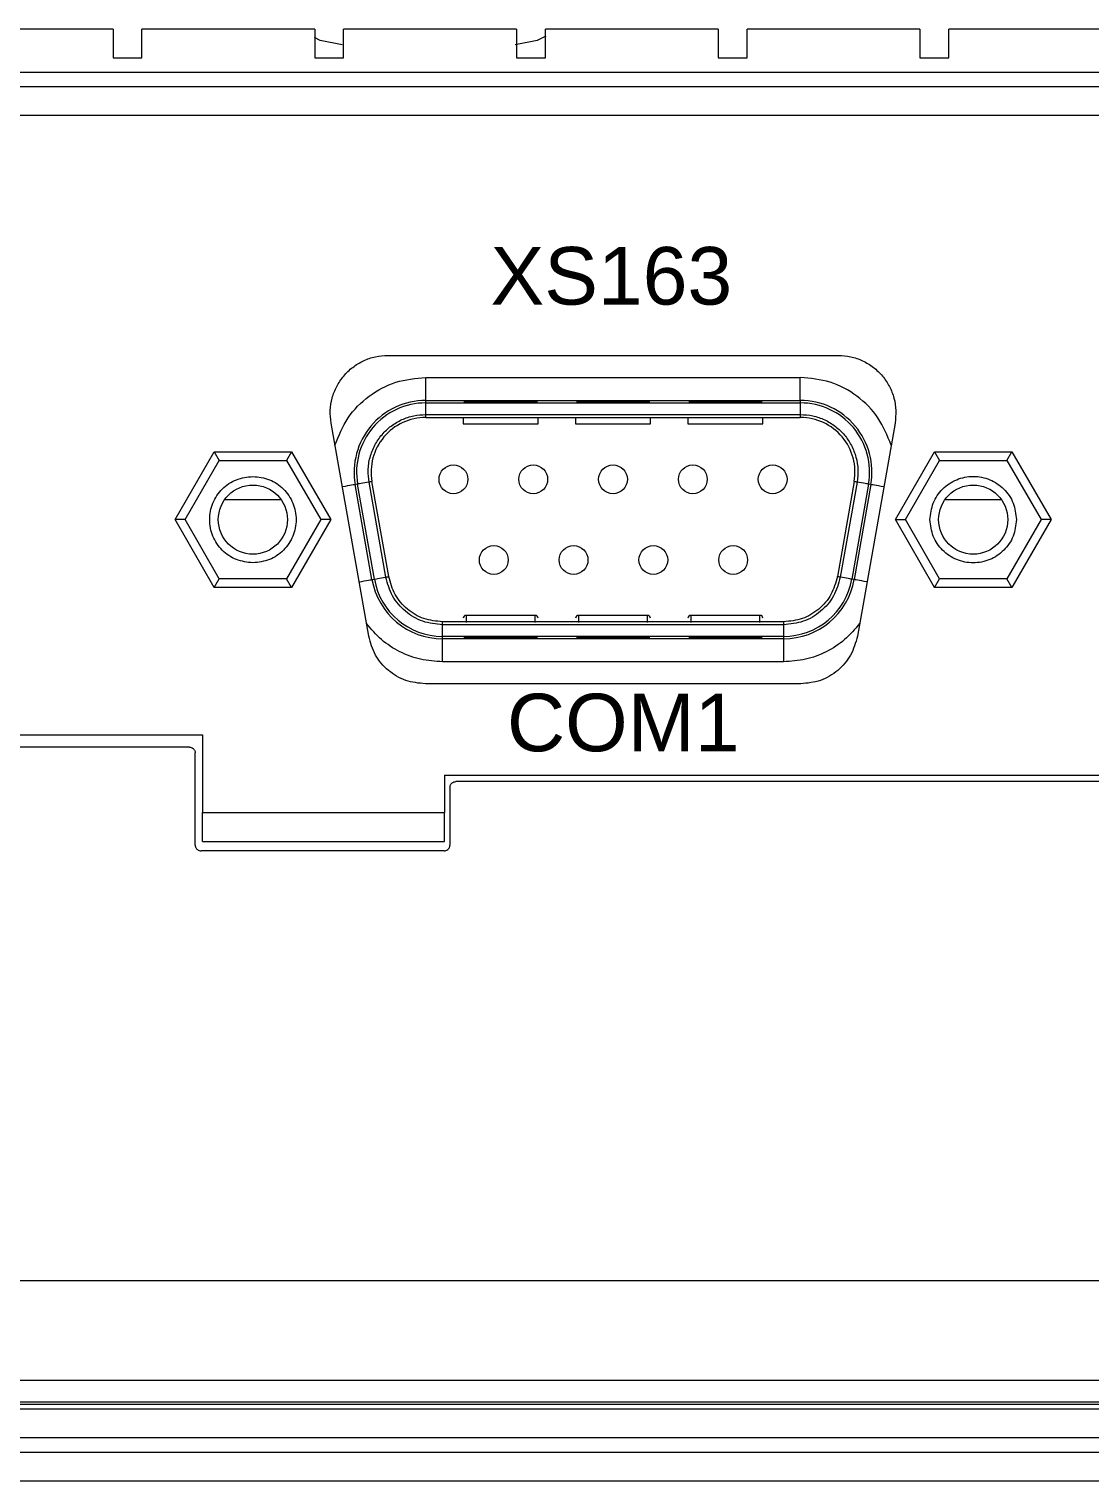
# Model space of a CAD drawing. Extents: x -2364 to 9601, y -871 to 1549.
# Drawn here: x 7254.5 to 7291.3, y -406.4 to -356 of the extents above; entities that cross this region are included whole.
import ezdxf

# ---------------------------------------------------------------- set-up
doc = ezdxf.new("R2010")
doc.units = 0
doc.layers.get('0').update_dxf_attribs({"linetype": 'CONTINUOUS'})
doc.layers.add('IPC', color=150, linetype='CONTINUOUS')

msp = doc.modelspace()

# ---------------------------------------------------------------- linework, layer by layer
at = {"layer": 'IPC', "color": 7, "linetype": 'Continuous', "lineweight": 15}
for p, q in [((7257.37662, -355.98932), (7251.37663, -355.98932)), ((7257.37662, -355.98932), (7257.37662, -356.98932)), ((7258.37663, -356.98932), (7258.37663, -355.98932)), ((7264.37662, -355.98932), (7258.37663, -355.98932)), ((7264.37662, -355.98932), (7264.37662, -356.98932)), ((7265.37662, -356.98932), (7265.37662, -355.98932)), ((7271.37662, -355.98932), (7265.37662, -355.98932)), ((7271.37662, -355.98932), (7271.37662, -356.98932)), ((7272.37662, -356.98932), (7272.37662, -355.98932)), ((7278.37662, -355.98932), (7272.37662, -355.98932)), ((7278.37662, -355.98932), (7278.37662, -356.98932)), ((7279.37662, -356.98932), (7279.37662, -355.98932)), ((7285.37662, -355.98932), (7279.37662, -355.98932)), ((7285.37662, -355.98932), (7285.37662, -356.98932)), ((7286.37662, -356.98932), (7286.37662, -355.98932)), ((7297.67662, -355.98932), (7286.37662, -355.98932)), ((7257.37662, -356.98932), (7258.37663, -356.98932)), ((7264.37662, -356.98932), (7265.37662, -356.98932)), ((7271.37662, -356.98932), (7272.37662, -356.98932)), ((7278.37662, -356.98932), (7279.37662, -356.98932)), ((7285.37662, -356.98932), (7286.37662, -356.98932)), ((7229.37663, -357.48932), (7477.31831, -357.48932)), ((7229.37663, -357.98932), (7477.31949, -357.98932)), ((7477.33581, -358.98932), (7230.37662, -358.98932)), ((7266.91013, -367.31932), (7282.54311, -367.31932)), ((7268.22662, -368.88304), (7268.22662, -368.08316)), ((7268.22662, -368.08316), (7281.22662, -368.08316)), ((7281.22662, -368.88304), (7281.22662, -368.08316)), ((7268.22662, -368.88304), (7281.22662, -368.88304)), ((7268.22662, -368.96719), (7268.22662, -368.88304)), ((7269.57662, -368.94961), (7269.57662, -368.90781)), ((7269.57662, -368.90781), (7272.07663, -368.90781)), ((7272.07663, -368.90781), (7272.07663, -368.94961)), ((7273.47662, -368.94961), (7273.47662, -368.90781)), ((7273.47662, -368.90781), (7275.97663, -368.90781)), ((7275.97663, -368.90781), (7275.97663, -368.94961)), ((7277.37662, -368.94961), (7277.37662, -368.90781)), ((7277.37662, -368.90781), (7279.87662, -368.90781)), ((7279.87662, -368.90781), (7279.87662, -368.94961)), ((7281.22662, -368.88304), (7281.22662, -368.96719)), ((7268.22662, -369.36889), (7268.22662, -368.96719)), ((7268.22662, -368.96719), (7281.22662, -368.96719)), ((7268.22662, -369.47235), (7268.22662, -369.36889)), ((7268.22662, -369.3689), (7281.22662, -369.3689)), ((7272.07663, -368.94961), (7269.57662, -368.94961)), ((7275.97663, -368.94961), (7273.47662, -368.94961)), ((7279.87662, -368.94961), (7277.37662, -368.94961)), ((7281.22662, -368.96719), (7281.22662, -369.36889)), ((7281.22662, -369.36889), (7281.22662, -369.47235)), ((7266.24533, -377.06662), (7264.94051, -369.66662)), ((7268.22662, -369.47235), (7281.22662, -369.47235)), ((7269.52662, -369.47235), (7269.52662, -369.69368)), ((7269.52662, -369.69368), (7272.12662, -369.69368)), ((7272.12662, -369.69368), (7272.12662, -369.47235)), ((7273.42662, -369.47235), (7273.42662, -369.69368)), ((7273.42662, -369.69368), (7276.02663, -369.69368)), ((7276.02663, -369.69368), (7276.02663, -369.47235)), ((7277.32663, -369.47235), (7277.32663, -369.69368)), ((7277.32663, -369.69368), (7279.92662, -369.69368)), ((7279.92662, -369.69368), (7279.92662, -369.47235)), ((7284.51273, -369.66662), (7283.20791, -377.06662)), ((7259.52662, -373.01932), (7260.8834, -370.66932)), ((7260.8834, -370.66932), (7261.0566, -370.96932)), ((7260.8834, -370.66932), (7263.56985, -370.66932)), ((7263.56985, -370.66932), (7263.39665, -370.96932)), ((7263.56985, -370.66932), (7264.92662, -373.01932)), ((7284.52662, -373.01932), (7285.88339, -370.66932)), ((7285.88339, -370.66932), (7286.0566, -370.96932)), ((7285.88339, -370.66932), (7288.56985, -370.66932)), ((7288.39665, -370.96932), (7288.56985, -370.66932)), ((7288.56985, -370.66932), (7289.92662, -373.01932)), ((7259.87303, -373.01932), (7261.0566, -370.96932)), ((7261.0566, -370.96932), (7263.39665, -370.96932)), ((7263.39665, -370.96932), (7264.58021, -373.01932)), ((7284.87304, -373.01932), (7286.0566, -370.96932)), ((7286.0566, -370.96932), (7288.39665, -370.96932)), ((7288.39665, -370.96932), (7289.58022, -373.01932)), ((7265.86099, -371.78645), (7265.77811, -371.80106)), ((7266.36, -375.10106), (7265.77811, -371.80106)), ((7266.44286, -375.08645), (7265.86099, -371.78645)), ((7266.83847, -375.01669), (7266.25659, -371.71669)), ((7266.94035, -374.99873), (7266.35847, -371.69873)), ((7283.09478, -371.69873), (7282.51289, -374.99873)), ((7283.19665, -371.71669), (7282.61478, -375.01669)), ((7283.59226, -371.78645), (7283.01038, -375.08645)), ((7283.67513, -371.80106), (7283.09325, -375.10106)), ((7283.67513, -371.80106), (7283.59226, -371.78645)), ((7263.21374, -372.33697), (7261.23951, -372.33697)), ((7288.21373, -372.33697), (7286.23951, -372.33697)), ((7259.87303, -373.01932), (7259.52662, -373.01932)), ((7260.8834, -375.36932), (7259.52662, -373.01932)), ((7261.0566, -375.06932), (7259.87303, -373.01932)), ((7264.58021, -373.01932), (7263.39665, -375.06932)), ((7264.92662, -373.01932), (7263.56985, -375.36932)), ((7264.92662, -373.01932), (7264.58021, -373.01932)), ((7285.88339, -375.36932), (7284.52662, -373.01932)), ((7284.52662, -373.01932), (7284.87304, -373.01932)), ((7286.0566, -375.06932), (7284.87304, -373.01932)), ((7289.58022, -373.01932), (7288.39665, -375.06932)), ((7289.92662, -373.01932), (7288.56985, -375.36932)), ((7289.92662, -373.01932), (7289.58022, -373.01932)), ((7260.8834, -375.36932), (7261.0566, -375.06932)), ((7263.56985, -375.36932), (7260.8834, -375.36932)), ((7263.39665, -375.06932), (7261.0566, -375.06932)), ((7263.56985, -375.36932), (7263.39665, -375.06932)), ((7266.36, -375.10106), (7266.44286, -375.08645)), ((7283.09325, -375.10106), (7283.01038, -375.08645)), ((7285.88339, -375.36932), (7286.0566, -375.06932)), ((7288.56985, -375.36932), (7285.88339, -375.36932)), ((7288.39665, -375.06932), (7286.0566, -375.06932)), ((7288.56985, -375.36932), (7288.39665, -375.06932)), ((7272.02663, -376.3416), (7269.62662, -376.3416)), ((7269.62662, -376.34496), (7269.62662, -376.3416)), ((7269.62662, -376.34496), (7269.62662, -376.58846)), ((7272.02663, -376.34496), (7269.62662, -376.34496)), ((7272.02663, -376.3416), (7272.02663, -376.34496)), ((7272.02663, -376.58846), (7272.02663, -376.34496)), ((7275.92662, -376.3416), (7273.52662, -376.3416)), ((7273.52662, -376.34496), (7273.52662, -376.3416)), ((7273.52662, -376.34496), (7273.52662, -376.58846)), ((7275.92662, -376.34496), (7273.52662, -376.34496)), ((7275.92662, -376.3416), (7275.92662, -376.34496)), ((7275.92662, -376.58846), (7275.92662, -376.34496)), ((7279.82662, -376.3416), (7277.42662, -376.3416)), ((7277.42662, -376.34496), (7277.42662, -376.3416)), ((7277.42662, -376.34496), (7277.42662, -376.58846)), ((7279.82662, -376.34496), (7277.42662, -376.34496)), ((7279.82662, -376.3416), (7279.82662, -376.34496)), ((7279.82662, -376.58846), (7279.82662, -376.34496)), ((7268.8085, -376.66975), (7268.8085, -376.56628)), ((7280.64474, -376.56628), (7268.8085, -376.56628)), ((7268.8085, -377.07145), (7268.8085, -376.66975)), ((7280.64474, -376.66975), (7268.8085, -376.66975)), ((7280.64474, -376.56628), (7280.64474, -376.66975)), ((7280.64474, -376.66975), (7280.64474, -377.07145)), ((7280.64474, -377.07145), (7268.8085, -377.07145)), ((7268.8085, -377.1556), (7268.8085, -377.07145)), ((7280.64474, -377.1556), (7268.8085, -377.1556)), ((7268.8085, -377.95548), (7268.8085, -377.1556)), ((7269.57662, -377.08903), (7272.07663, -377.08903)), ((7269.57662, -377.13083), (7269.57662, -377.08903)), ((7272.07663, -377.13083), (7269.57662, -377.13083)), ((7272.07663, -377.08903), (7272.07663, -377.13083)), ((7273.47662, -377.08903), (7275.97663, -377.08903)), ((7273.47662, -377.13083), (7273.47662, -377.08903)), ((7275.97663, -377.13083), (7273.47662, -377.13083)), ((7275.97663, -377.08903), (7275.97663, -377.13083)), ((7277.37662, -377.08903), (7279.87662, -377.08903)), ((7277.37662, -377.13083), (7277.37662, -377.08903)), ((7279.87662, -377.13083), (7277.37662, -377.13083)), ((7279.87662, -377.08903), (7279.87662, -377.13083)), ((7280.64474, -377.07145), (7280.64474, -377.1556)), ((7280.64474, -377.1556), (7280.64474, -377.95548)), ((7280.64474, -377.95548), (7268.8085, -377.95548)), ((7281.23829, -378.71932), (7268.21495, -378.71932)), ((7237.77662, -380.48932), (7260.47662, -380.48932)), ((7260.47662, -380.48932), (7260.47662, -383.18932)), ((7260.02662, -380.91434), (7238.32662, -380.91434)), ((7260.22662, -384.31358), (7260.22662, -381.11511)), ((7268.87662, -381.88932), (7320.47662, -381.88932)), ((7268.87662, -381.88932), (7268.87662, -383.18932)), ((7269.06662, -382.31511), (7269.06662, -384.31358)), ((7320.08662, -382.11434), (7269.26662, -382.11434)), ((7260.47662, -383.18932), (7268.87662, -383.18932)), ((7268.86663, -384.51434), (7260.42662, -384.51434)), ((7260.47662, -384.18932), (7268.87662, -384.18932)), ((7234.37662, -399.43575), (7350.54649, -399.43575)), ((7234.37662, -402.89459), (7352.04649, -402.89459)), ((7234.37662, -403.64489), (7352.04649, -403.64489)), ((7234.37162, -403.72662), (7352.04649, -403.72662)), ((7234.67662, -403.88932), (7352.04649, -403.88932)), ((7352.04649, -404.88932), (7234.67662, -404.88932)), ((7225.02166, -405.38932), (7352.04649, -405.38932)), ((7225.02166, -406.38932), (7352.04649, -406.38932))]:
    msp.add_line(p, q, dxfattribs=at)
at = {"layer": 'IPC', "color": 7, "linetype": 'Continuous', "lineweight": 15, "flags": 128}
for points in [[(7265.33071, -356.53932), (7264.56535, -356.38708), (7264.35981, -356.28785)], [(7272.39232, -356.23431), (7272.09608, -356.38708), (7271.33071, -356.53932)], [(7265.77811, -371.80106), (7265.7687, -371.80272), (7265.74441, -371.807), (7265.70572, -371.81382), (7265.65336, -371.82306), (7265.58834, -371.83452), (7265.5119, -371.848), (7265.4255, -371.86324), (7265.33078, -371.87994)], [(7266.25658, -371.71669), (7266.18033, -371.73014), (7266.1069, -371.74309), (7266.03906, -371.75505), (7265.97937, -371.76557), (7265.93009, -371.77426), (7265.89309, -371.78079), (7265.86976, -371.7849), (7265.86099, -371.78645)], [(7266.35847, -371.69873), (7266.3568, -371.69902), (7266.35115, -371.70002), (7266.34177, -371.70167), (7266.32904, -371.70392), (7266.31348, -371.70666), (7266.29571, -371.70979), (7266.27649, -371.71318), (7266.25659, -371.71669)], [(7283.19666, -371.71669), (7283.17676, -371.71318), (7283.15753, -371.70979), (7283.13978, -371.70666), (7283.12421, -371.70392), (7283.11147, -371.70167), (7283.10209, -371.70002), (7283.09644, -371.69902), (7283.09478, -371.69873)], [(7283.59226, -371.78645), (7283.58348, -371.7849), (7283.56015, -371.78079), (7283.52315, -371.77426), (7283.47388, -371.76557), (7283.41419, -371.75505), (7283.34635, -371.74309), (7283.27291, -371.73014), (7283.19666, -371.71669)], [(7284.12246, -371.87994), (7284.02774, -371.86324), (7283.94134, -371.848), (7283.8649, -371.83452), (7283.79988, -371.82306), (7283.74753, -371.81382), (7283.70884, -371.807), (7283.68455, -371.80272), (7283.67513, -371.80106)], [(7265.91266, -375.17994), (7266.00738, -375.16324), (7266.09378, -375.148), (7266.17022, -375.13452), (7266.23524, -375.12306), (7266.2876, -375.11382), (7266.32629, -375.107), (7266.35057, -375.10272), (7266.36, -375.10106)], [(7266.44286, -375.08645), (7266.45164, -375.0849), (7266.47497, -375.08079), (7266.51197, -375.07426), (7266.56124, -375.06557), (7266.62093, -375.05505), (7266.68878, -375.04309), (7266.76222, -375.03014), (7266.83847, -375.01669)], [(7266.83847, -375.01669), (7266.85837, -375.01318), (7266.87759, -375.00979), (7266.89535, -375.00666), (7266.91092, -375.00392), (7266.92366, -375.00167), (7266.93304, -375.00002), (7266.93868, -374.99902), (7266.94035, -374.99873)], [(7282.61478, -375.01669), (7282.59488, -375.01318), (7282.57566, -375.00979), (7282.55789, -375.00666), (7282.54233, -375.00392), (7282.52959, -375.00167), (7282.52021, -375.00002), (7282.51457, -374.99902), (7282.51289, -374.99873)], [(7283.01038, -375.08645), (7283.00161, -375.0849), (7282.97828, -375.08079), (7282.94128, -375.07426), (7282.892, -375.06557), (7282.83231, -375.05505), (7282.76447, -375.04309), (7282.69104, -375.03014), (7282.61478, -375.01669)], [(7283.54058, -375.17994), (7283.44587, -375.16324), (7283.35946, -375.148), (7283.28302, -375.13452), (7283.218, -375.12306), (7283.16565, -375.11382), (7283.12695, -375.107), (7283.10267, -375.10272), (7283.09325, -375.10106)]]:
    msp.add_lwpolyline(points, dxfattribs=at)
at = {"layer": 'IPC', "color": 7, "linetype": 'Continuous', "lineweight": 15}
for centre, radius in [((7269.18662, -371.61932), 0.5), ((7271.95662, -371.61932), 0.5), ((7274.72662, -371.61932), 0.5), ((7277.49662, -371.61932), 0.5), ((7280.26662, -371.61932), 0.5), ((7262.22662, -373.01932), 1.2), ((7287.22662, -373.01932), 1.2), ((7270.58662, -374.41932), 0.5), ((7273.35662, -374.41932), 0.5), ((7276.12662, -374.41932), 0.5), ((7278.89662, -374.41932), 0.5)]:
    msp.add_circle(centre, radius, dxfattribs=at)
for centre, radius, start, end in [((7268.22662, -371.36932), 2.48628, 90, 190), ((7281.22662, -371.36932), 2.48628, 350, 90), ((7268.22662, -371.36932), 2.40213, 90, 190), ((7281.22662, -371.36932), 2.40213, 350, 90), ((7268.22662, -371.36932), 1.89697, 90, 190), ((7281.22662, -371.36932), 1.89697, 350, 90), ((7268.8085, -374.66932), 2.48628, 190, 270), ((7268.8085, -374.66932), 2.40213, 190, 270), ((7280.64474, -374.66932), 2.40213, 270, 350), ((7280.64474, -374.66932), 2.48628, 270, 350), ((7269.62662, -376.4416), 0.1, 90, 180), ((7269.6262, -376.44455), 0.09958, 89.758995, 179.756595), ((7272.02662, -376.4416), 0.1, 0, 90), ((7272.02705, -376.44454), 0.09957, 0.237317, 90.242825), ((7273.52662, -376.4416), 0.1, 90, 180), ((7273.52621, -376.44455), 0.09959, 89.76143, 179.75416), ((7275.92662, -376.4416), 0.1, 0, 90), ((7275.92704, -376.44455), 0.09959, 0.24584, 90.23857), ((7277.42662, -376.4416), 0.1, 90, 180), ((7277.4262, -376.44454), 0.09957, 89.757175, 179.762683), ((7279.82662, -376.4416), 0.1, 0, 90), ((7279.82704, -376.44455), 0.09958, 0.243405, 90.241005)]:
    msp.add_arc(centre, radius, start, end, dxfattribs=at)
for points, knots in [([(7264.94051, -369.66662), (7264.92432, -369.52179), (7264.89192, -369.23213), (7264.96402, -368.79737), (7265.12167, -368.3885), (7265.36592, -368.02358), (7265.68289, -367.71967), (7266.05817, -367.49341), (7266.4738, -367.34691), (7266.76469, -367.32852), (7266.91013, -367.31932)], [0, 0, 0, 0, 0.12500017, 0.2499995, 0.37499893, 0.49999957, 0.62499865, 0.74999959, 0.87500027, 1, 1, 1, 1]), ([(7282.54311, -367.31932), (7282.68855, -367.32852), (7282.97944, -367.34691), (7283.39508, -367.49341), (7283.77036, -367.71967), (7284.08733, -368.02358), (7284.33157, -368.3885), (7284.48922, -368.79737), (7284.56132, -369.23213), (7284.52893, -369.52179), (7284.51273, -369.66662)], [0, 0, 0, 0, 0.124999727, 0.250000408, 0.375001348, 0.500000427, 0.625001069, 0.750000503, 0.874999835, 1, 1, 1, 1]), ([(7265.07603, -370.43518), (7265.2073, -370.10745), (7265.46985, -369.45199), (7266.23069, -368.69572), (7267.17204, -368.18125), (7267.8751, -368.11586), (7268.22662, -368.08316)], [0, 0, 0, 0, 0.25000092, 0.5000008, 0.7500008, 1, 1, 1, 1]), ([(7284.37721, -370.43518), (7284.24594, -370.10745), (7283.98339, -369.45199), (7283.22255, -368.69572), (7282.2812, -368.18125), (7281.57815, -368.11586), (7281.22662, -368.08316)], [0, 0, 0, 0, 0.25000092, 0.5000008, 0.7500008, 1, 1, 1, 1]), ([(7266.25659, -371.71669), (7266.24128, -371.58245), (7266.20861, -371.29595), (7266.2773, -370.85759), (7266.44139, -370.43307), (7266.69418, -370.06113), (7267.01742, -369.75761), (7267.39341, -369.53627), (7267.80238, -369.39576), (7268.08588, -369.37781), (7268.22662, -369.3689)], [0, 0, 0, 0, 0.11601015, 0.24760468, 0.37740303, 0.50542274, 0.63167746, 0.75618144, 0.87895272, 1, 1, 1, 1]), ([(7281.22662, -369.3689), (7281.37204, -369.3784), (7281.66283, -369.39739), (7282.0781, -369.5444), (7282.45296, -369.77084), (7282.7696, -370.07461), (7283.01376, -370.4392), (7283.17168, -370.84768), (7283.24434, -371.28217), (7283.21255, -371.57183), (7283.19665, -371.71669)], [0, 0, 0, 0, 0.125053618, 0.250062655, 0.375040087, 0.500001445, 0.624962697, 0.749939474, 0.874947043, 1, 1, 1, 1]), ([(7262.22662, -374.51932), (7262.0303, -374.49677), (7261.63766, -374.45168), (7261.13835, -374.1048), (7260.80472, -373.60899), (7260.68757, -373.01932), (7260.80472, -372.42965), (7261.13835, -371.93384), (7261.63765, -371.58696), (7262.0303, -371.54187), (7262.22662, -371.51932)], [0, 0, 0, 0, 0.12499956, 0.249999369, 0.375000061, 0.500000247, 0.624999652, 0.750000344, 0.875000595, 1, 1, 1, 1]), ([(7262.22662, -371.51932), (7262.42295, -371.54187), (7262.81559, -371.58696), (7263.31489, -371.93384), (7263.64852, -372.42965), (7263.76567, -373.01932), (7263.64852, -373.60899), (7263.31489, -374.1048), (7262.81559, -374.45168), (7262.42295, -374.49677), (7262.22662, -374.51932)], [0, 0, 0, 0, 0.12499963, 0.2500001, 0.37500013, 0.49999975, 0.62500016, 0.75000019, 0.87500022, 1, 1, 1, 1]), ([(7285.72663, -373.01932), (7285.74917, -372.823), (7285.79427, -372.43035), (7286.14114, -371.93105), (7286.63696, -371.59742), (7287.22662, -371.48027), (7287.81629, -371.59742), (7288.3121, -371.93105), (7288.65898, -372.43035), (7288.70408, -372.823), (7288.72662, -373.01932)], [0, 0, 0, 0, 0.12499958, 0.24999956, 0.37499998, 0.49999956, 0.62499914, 0.74999956, 0.87500042, 1, 1, 1, 1]), ([(7288.72662, -373.01932), (7288.70408, -373.21564), (7288.65898, -373.60829), (7288.3121, -374.10759), (7287.81629, -374.44122), (7287.22662, -374.55838), (7286.63696, -374.44122), (7286.14114, -374.10759), (7285.79427, -373.60829), (7285.74917, -373.21564), (7285.72663, -373.01932)], [0, 0, 0, 0, 0.12500023, 0.25000098, 0.37500083, 0.50000044, 0.62500005, 0.74999991, 0.87499977, 1, 1, 1, 1]), ([(7268.8085, -376.66975), (7268.57567, -376.64558), (7268.11012, -376.59725), (7267.50048, -376.22814), (7267.03113, -375.69185), (7266.9027, -375.24178), (7266.83847, -375.01669)], [0, 0, 0, 0, 0.25006448, 0.50000578, 0.74994457, 1, 1, 1, 1]), ([(7268.8085, -376.56628), (7268.58757, -376.54385), (7268.14571, -376.49899), (7267.56689, -376.14902), (7267.12171, -375.63977), (7267.00081, -375.21241), (7266.94035, -374.99873)], [0, 0, 0, 0, 0.24999911, 0.49999832, 0.74999983, 1, 1, 1, 1]), ([(7282.51289, -374.99873), (7282.45244, -375.21241), (7282.33153, -375.63977), (7281.88636, -376.14902), (7281.30753, -376.49899), (7280.86567, -376.54385), (7280.64474, -376.56628)], [0, 0, 0, 0, 0.25000017, 0.50000168, 0.75000089, 1, 1, 1, 1]), ([(7282.61478, -375.01669), (7282.55054, -375.24179), (7282.42211, -375.69188), (7281.95274, -376.22817), (7281.3431, -376.59726), (7280.87756, -376.64558), (7280.64474, -376.66975)], [0, 0, 0, 0, 0.25006511, 0.50000762, 0.74994651, 1, 1, 1, 1]), ([(7268.8085, -377.95548), (7268.55273, -377.93828), (7268.04118, -377.9039), (7267.31802, -377.62733), (7266.66545, -377.21069), (7266.33342, -376.82002), (7266.16741, -376.62469)], [0, 0, 0, 0, 0.25000017, 0.50000074, 0.74999942, 1, 1, 1, 1]), ([(7283.28584, -376.62469), (7283.11982, -376.82002), (7282.7878, -377.21069), (7282.13522, -377.62733), (7281.41206, -377.9039), (7280.90051, -377.93828), (7280.64474, -377.95548)], [0, 0, 0, 0, 0.25000058, 0.49999926, 0.74999983, 1, 1, 1, 1]), ([(7268.21495, -378.71932), (7267.98202, -378.69567), (7267.51616, -378.64838), (7266.90589, -378.2794), (7266.43655, -377.74248), (7266.30907, -377.2919), (7266.24533, -377.06662)], [0, 0, 0, 0, 0.250001585, 0.499999287, 0.749999537, 1, 1, 1, 1]), ([(7283.20791, -377.06662), (7283.14417, -377.2919), (7283.0167, -377.74248), (7282.54736, -378.2794), (7281.93709, -378.64838), (7281.47123, -378.69567), (7281.23829, -378.71932)], [0, 0, 0, 0, 0.250000463, 0.500000713, 0.749998415, 1, 1, 1, 1]), ([(7260.02662, -380.91434), (7260.04749, -380.91626), (7260.09274, -380.92043), (7260.14548, -380.95041), (7260.18277, -380.9873), (7260.2065, -381.02385), (7260.22328, -381.06727), (7260.22548, -381.09886), (7260.22662, -381.11511)], [0, 0, 0, 0, 0.19883584, 0.43120951, 0.56063694, 0.69858574, 0.84503278, 1, 1, 1, 1]), ([(7269.06662, -382.31511), (7269.06776, -382.29886), (7269.06996, -382.26727), (7269.08675, -382.22385), (7269.11047, -382.1873), (7269.14776, -382.15041), (7269.20051, -382.12044), (7269.24576, -382.11627), (7269.26662, -382.11434)], [0, 0, 0, 0, 0.15495475, 0.30140944, 0.43934464, 0.56877151, 0.80116503, 1, 1, 1, 1]), ([(7260.47662, -384.18932), (7260.47662, -384.17429), (7260.47662, -384.14423), (7260.47662, -383.91298), (7260.47662, -383.58243), (7260.47662, -383.32036), (7260.47662, -383.18932)], [0, 0, 0, 0, 0.25000024, 0.49999811, 0.7499993, 1, 1, 1, 1]), ([(7268.87662, -384.18932), (7268.87662, -384.17429), (7268.87662, -384.14423), (7268.87662, -383.91298), (7268.87662, -383.58243), (7268.87662, -383.32036), (7268.87662, -383.18932)], [0, 0, 0, 0, 0.25000024, 0.49999811, 0.7499993, 1, 1, 1, 1]), ([(7260.22662, -384.31358), (7260.22776, -384.32982), (7260.22997, -384.36142), (7260.24675, -384.40484), (7260.27047, -384.44139), (7260.30776, -384.47827), (7260.3605, -384.50825), (7260.40576, -384.51242), (7260.42662, -384.51434)], [0, 0, 0, 0, 0.15495907, 0.30140684, 0.43934342, 0.56878832, 0.80116307, 1, 1, 1, 1]), ([(7268.86663, -384.51434), (7268.88749, -384.51242), (7268.93274, -384.50825), (7268.98548, -384.47828), (7269.02277, -384.44139), (7269.04649, -384.40484), (7269.06328, -384.36142), (7269.06549, -384.32982), (7269.06662, -384.31358)], [0, 0, 0, 0, 0.19881626, 0.43121513, 0.56064501, 0.69858351, 0.84504163, 1, 1, 1, 1])]:
    msp.add_open_spline(points, degree=3, knots=knots, dxfattribs=at)

# ---------------------------------------------------------------- texts
at = {"insert": (7274.66904, -365.58313), "char_height": 2, "width": 20, "attachment_point": 8}
msp.add_mtext('{\\fArial|b0|i0|c0|p34;XS163}', dxfattribs=at)
at = {"layer": 'IPC', "color": 7, "insert": (7275.08035, -381.08952), "char_height": 2, "width": 20, "attachment_point": 8}
msp.add_mtext('\\fArial|b0|i0|c0|p34;COM1', dxfattribs=at)

doc.saveas('drawing.dxf')
